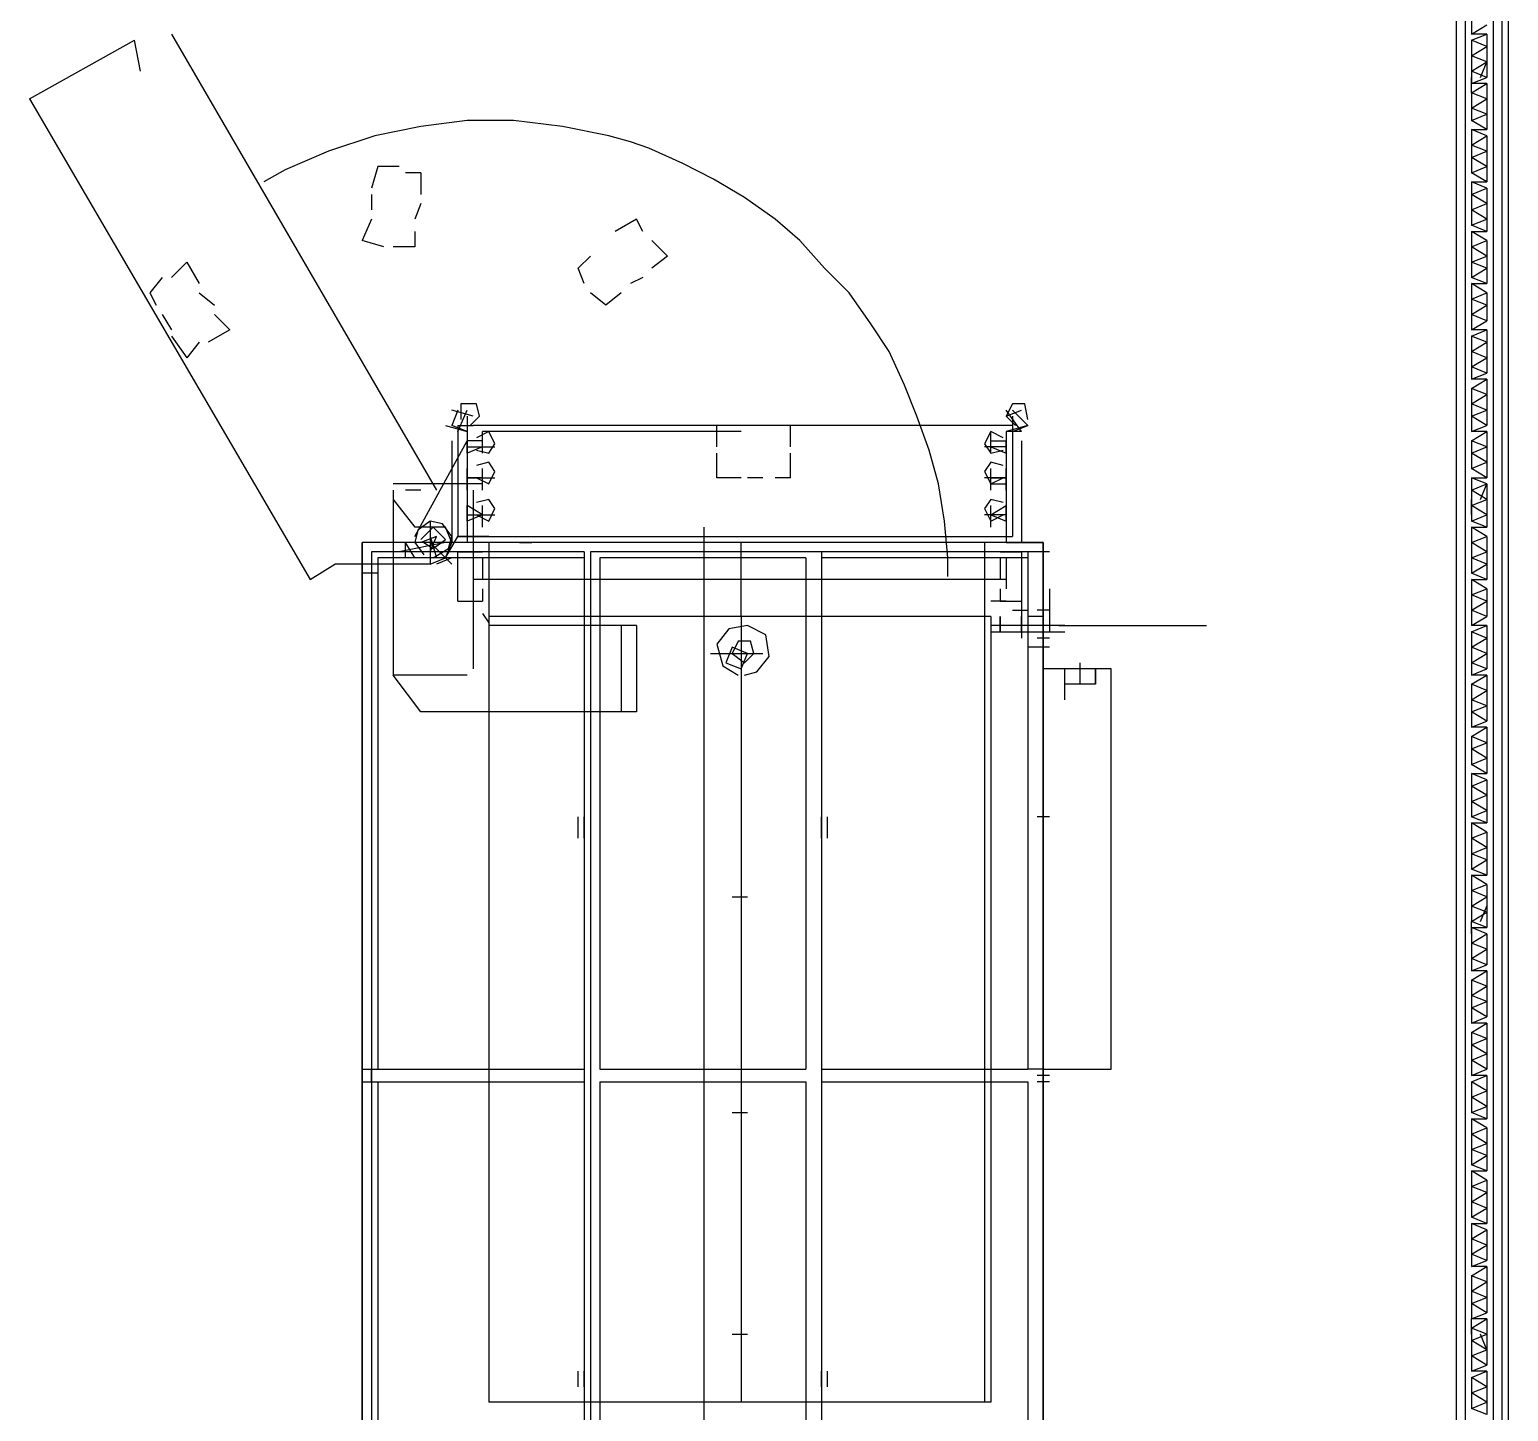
# Model space of a CAD drawing. Header units: millimetres. Extents: x 5 to 415, y 48 to 251.
# Drawn here: x 248.02 to 256.49, y 89.69 to 97.6 of the extents above; entities that cross this region are included whole.
import ezdxf

# ---------------------------------------------------------------- set-up
doc = ezdxf.new("R2010")
doc.units = ezdxf.units.MM
doc.layers.add('P', color=7, linetype='Continuous')

msp = doc.modelspace()

# ---------------------------------------------------------------- linework, layer by layer
at = {"layer": 'P'}
for points in [[(256.187, 103.258), (256.187, 87.171)], [(256.24, 103.223), (256.24, 87.136)], [(256.24, 103.223), (256.24, 87.136)], [(256.399, 103.223), (256.399, 86.924)], [(256.399, 103.223), (256.399, 86.924)], [(256.452, 86.924), (256.452, 103.223)], [(256.487, 86.836), (256.487, 103.223)], [(256.275, 97.667), (256.275, 97.578)], [(256.275, 97.578), (256.364, 97.631)], [(248.02, 97.208), (248.62, 97.543)], [(248.655, 97.367), (248.62, 97.543)], [(248.832, 97.578), (250.349, 94.968)], [(256.275, 97.543), (256.364, 97.578)], [(256.364, 97.578), (256.275, 97.578)], [(256.275, 97.543), (256.275, 97.455)], [(256.364, 97.508), (256.275, 97.543)], [(256.364, 97.578), (256.364, 97.508)], [(256.275, 97.455), (256.364, 97.508)], [(256.364, 97.508), (256.364, 97.42)], [(256.275, 97.455), (256.275, 97.367)], [(256.364, 97.42), (256.275, 97.455)], [(256.275, 97.367), (256.364, 97.42)], [(256.328, 97.331), (256.364, 97.42)], [(256.364, 97.42), (256.364, 97.331)], [(256.275, 97.367), (256.275, 97.296)], [(256.364, 97.331), (256.275, 97.367)], [(256.275, 97.243), (256.275, 97.331)], [(256.275, 97.296), (256.364, 97.331)], [(256.275, 97.243), (256.364, 97.296)], [(256.364, 97.296), (256.275, 97.296)], [(256.364, 97.296), (256.364, 97.208)], [(248.02, 97.208), (249.626, 94.456)], [(256.275, 97.243), (256.275, 97.155)], [(256.364, 97.208), (256.275, 97.243)], [(256.275, 97.155), (256.364, 97.208)], [(256.364, 97.208), (256.364, 97.12)], [(256.275, 97.155), (256.275, 97.084)], [(256.364, 97.12), (256.275, 97.155)], [(256.275, 97.084), (256.364, 97.12)], [(256.364, 97.12), (256.364, 97.032)], [(250.261, 97.049), (249.996, 96.996)], [(250.525, 97.084), (250.261, 97.049)], [(250.79, 97.084), (250.525, 97.084)], [(251.072, 97.049), (250.79, 97.084)], [(251.337, 96.996), (251.072, 97.049)], [(256.364, 97.032), (256.275, 97.084)], [(256.275, 97.032), (256.275, 96.943)], [(256.364, 96.996), (256.275, 97.032)], [(256.275, 97.032), (256.364, 97.032)], [(249.996, 96.996), (249.731, 96.908)], [(251.46, 96.961), (251.337, 96.996)], [(251.566, 96.926), (251.46, 96.961)], [(256.275, 96.943), (256.364, 96.996)], [(256.364, 96.996), (256.364, 96.908)], [(249.731, 96.908), (249.484, 96.802)], [(251.76, 96.838), (251.566, 96.926)], [(256.275, 96.943), (256.275, 96.873)], [(256.364, 96.908), (256.275, 96.943)], [(256.275, 96.873), (256.364, 96.908)], [(256.275, 96.873), (256.275, 96.785)], [(256.364, 96.82), (256.275, 96.873)], [(256.364, 96.908), (256.364, 96.82)], [(249.484, 96.802), (249.361, 96.732)], [(250.014, 96.82), (249.978, 96.696)], [(250.137, 96.82), (250.014, 96.82)], [(250.261, 96.785), (250.172, 96.785)], [(250.261, 96.785), (250.261, 96.661)], [(251.936, 96.749), (251.76, 96.838)], [(256.275, 96.785), (256.364, 96.82)], [(256.364, 96.732), (256.275, 96.785)], [(256.364, 96.82), (256.364, 96.732)], [(249.343, 96.696), (249.343, 96.696)], [(249.343, 96.696), (249.343, 96.696)], [(252.113, 96.643), (251.936, 96.749)], [(256.275, 96.732), (256.275, 96.661)], [(256.364, 96.696), (256.275, 96.732)], [(256.275, 96.732), (256.364, 96.732)], [(256.275, 96.661), (256.364, 96.696)], [(256.364, 96.696), (256.364, 96.608)], [(249.978, 96.661), (249.978, 96.573)], [(252.289, 96.52), (252.113, 96.643)], [(256.275, 96.661), (256.275, 96.573)], [(256.364, 96.608), (256.275, 96.661)], [(250.261, 96.608), (250.225, 96.52)], [(256.275, 96.573), (256.364, 96.608)], [(256.275, 96.573), (256.275, 96.485)], [(256.364, 96.52), (256.275, 96.573)], [(256.364, 96.608), (256.364, 96.52)], [(249.978, 96.52), (249.925, 96.397)], [(250.225, 96.449), (250.225, 96.361)], [(251.495, 96.52), (251.372, 96.449)], [(251.531, 96.449), (251.495, 96.52)], [(252.43, 96.397), (252.289, 96.52)], [(256.275, 96.485), (256.364, 96.52)], [(256.364, 96.449), (256.275, 96.485)], [(256.275, 96.449), (256.275, 96.361)], [(256.364, 96.397), (256.275, 96.449)], [(256.275, 96.449), (256.364, 96.449)], [(256.364, 96.52), (256.364, 96.449)], [(250.049, 96.361), (249.925, 96.397)], [(250.225, 96.361), (250.102, 96.361)], [(251.672, 96.308), (251.583, 96.397)], [(252.571, 96.238), (252.43, 96.397)], [(256.275, 96.361), (256.364, 96.397)], [(256.275, 96.361), (256.275, 96.273)], [(256.364, 96.308), (256.275, 96.361)], [(256.364, 96.397), (256.364, 96.308)], [(248.92, 96.273), (248.832, 96.185)], [(248.92, 96.273), (248.991, 96.15)], [(251.231, 96.308), (251.16, 96.238)], [(251.672, 96.308), (251.583, 96.238)], [(256.275, 96.273), (256.364, 96.308)], [(256.275, 96.273), (256.275, 96.185)], [(256.364, 96.238), (256.275, 96.273)], [(256.364, 96.308), (256.364, 96.238)], [(251.195, 96.15), (251.16, 96.238)], [(252.712, 96.097), (252.571, 96.238)], [(256.275, 96.185), (256.364, 96.238)], [(256.364, 96.238), (256.364, 96.15)], [(248.779, 96.185), (248.708, 96.097)], [(251.531, 96.185), (251.46, 96.15)], [(256.364, 96.15), (256.275, 96.185)], [(256.275, 96.15), (256.275, 96.061)], [(256.364, 96.097), (256.275, 96.15)], [(256.275, 96.15), (256.364, 96.15)], [(248.708, 96.097), (248.744, 96.026)], [(248.991, 96.097), (249.079, 96.026)], [(251.319, 96.026), (251.231, 96.097)], [(251.407, 96.097), (251.319, 96.026)], [(252.836, 95.92), (252.712, 96.097)], [(256.275, 96.061), (256.364, 96.097)], [(256.275, 96.061), (256.275, 95.973)], [(256.364, 96.026), (256.275, 96.061)], [(256.275, 95.973), (256.364, 96.026)], [(256.364, 96.097), (256.364, 96.026)], [(256.364, 96.026), (256.364, 95.938)], [(248.779, 95.973), (248.832, 95.885)], [(249.079, 95.973), (249.167, 95.885)], [(256.275, 95.973), (256.275, 95.885)], [(256.364, 95.938), (256.275, 95.973)], [(256.275, 95.885), (256.364, 95.938)], [(248.832, 95.85), (248.92, 95.726)], [(249.167, 95.885), (249.043, 95.814)], [(252.942, 95.762), (252.836, 95.92)], [(256.275, 95.85), (256.364, 95.885)], [(256.364, 95.885), (256.275, 95.885)], [(256.275, 95.85), (256.275, 95.762)], [(256.364, 95.814), (256.275, 95.85)], [(256.364, 95.885), (256.364, 95.814)], [(248.991, 95.814), (248.92, 95.726)], [(253.03, 95.568), (252.942, 95.762)], [(256.275, 95.762), (256.364, 95.814)], [(256.275, 95.762), (256.275, 95.673)], [(256.364, 95.726), (256.275, 95.762)], [(256.364, 95.814), (256.364, 95.726)], [(256.275, 95.673), (256.364, 95.726)], [(256.364, 95.726), (256.364, 95.638)], [(256.275, 95.673), (256.275, 95.603)], [(256.364, 95.638), (256.275, 95.673)], [(256.275, 95.603), (256.364, 95.638)], [(256.275, 95.55), (256.364, 95.603)], [(256.364, 95.603), (256.275, 95.603)], [(256.364, 95.603), (256.364, 95.515)], [(253.1, 95.391), (253.03, 95.568)], [(256.275, 95.55), (256.275, 95.462)], [(256.364, 95.515), (256.275, 95.55)], [(256.275, 95.462), (256.364, 95.515)], [(256.364, 95.515), (256.364, 95.426)], [(250.472, 95.426), (250.437, 95.338)], [(250.56, 95.391), (250.437, 95.426)], [(250.472, 95.303), (250.525, 95.426)], [(250.578, 95.462), (250.49, 95.462)], [(250.49, 95.462), (250.49, 95.373)], [(250.596, 95.391), (250.578, 95.462)], [(253.647, 95.462), (253.612, 95.391)], [(253.7, 95.303), (253.612, 95.426)], [(253.612, 95.391), (253.7, 95.426)], [(253.718, 95.462), (253.647, 95.462)], [(253.647, 95.426), (253.735, 95.338)], [(253.735, 95.373), (253.718, 95.462)], [(256.275, 95.462), (256.275, 95.391)], [(256.364, 95.426), (256.275, 95.462)], [(256.275, 95.391), (256.364, 95.426)], [(256.364, 95.426), (256.364, 95.338)], [(250.525, 95.391), (250.525, 95.303)], [(250.543, 95.338), (250.596, 95.391)], [(253.171, 95.197), (253.1, 95.391)], [(253.612, 95.391), (253.665, 95.338)], [(253.647, 95.391), (253.647, 95.303)], [(256.275, 95.391), (256.275, 95.303)], [(256.364, 95.338), (256.275, 95.391)], [(250.402, 95.338), (250.525, 95.303)], [(250.402, 95.338), (250.525, 95.303)], [(250.525, 95.303), (250.437, 95.338)], [(250.472, 95.338), (250.472, 94.703)], [(250.472, 95.338), (250.472, 94.703)], [(250.472, 95.338), (250.56, 95.338)], [(250.472, 95.338), (250.56, 95.338)], [(250.472, 95.338), (250.56, 95.338)], [(250.525, 95.303), (250.525, 94.668)], [(250.525, 95.303), (250.525, 94.668)], [(250.525, 95.303), (250.525, 95.179)], [(250.525, 95.303), (250.525, 95.179)], [(253.612, 95.338), (250.56, 95.338)], [(253.612, 95.338), (250.56, 95.338)], [(250.649, 95.303), (250.578, 95.268)], [(252.095, 95.303), (250.613, 95.303)], [(250.613, 95.179), (250.613, 95.303)], [(250.684, 95.232), (250.649, 95.303)], [(252.095, 95.338), (251.954, 95.338)], [(251.954, 95.215), (251.954, 95.338)], [(252.218, 95.338), (252.13, 95.338)], [(252.377, 95.338), (252.289, 95.338)], [(252.377, 95.215), (252.377, 95.338)], [(253.524, 95.303), (253.488, 95.232)], [(253.524, 95.179), (253.524, 95.303)], [(253.594, 95.268), (253.524, 95.303)], [(253.647, 95.338), (253.577, 95.338)], [(253.647, 95.338), (253.577, 95.338)], [(253.735, 95.338), (253.612, 95.303)], [(253.735, 95.338), (253.612, 95.303)], [(253.612, 95.303), (253.612, 94.668)], [(253.612, 95.303), (253.612, 94.668)], [(253.7, 95.303), (253.612, 95.303)], [(253.612, 95.303), (253.612, 95.179)], [(253.612, 95.303), (253.612, 95.179)], [(253.647, 95.338), (253.647, 94.703)], [(253.647, 95.338), (253.647, 94.703)], [(253.647, 95.303), (253.735, 95.338)], [(256.275, 95.303), (256.364, 95.338)], [(256.275, 95.25), (256.364, 95.303)], [(256.364, 95.303), (256.275, 95.303)], [(256.364, 95.303), (256.364, 95.215)], [(250.225, 94.703), (250.525, 95.25)], [(250.437, 95.25), (250.437, 94.668)], [(250.525, 95.179), (250.525, 95.25)], [(250.613, 95.25), (250.525, 95.25)], [(250.525, 95.215), (250.684, 95.215)], [(250.613, 95.215), (250.525, 95.179)], [(250.578, 95.197), (250.649, 95.179)], [(250.649, 95.179), (250.684, 95.232)], [(251.954, 95.038), (251.954, 95.179)], [(252.377, 95.038), (252.377, 95.179)], [(253.224, 95.003), (253.171, 95.197)], [(253.488, 95.232), (253.524, 95.179)], [(253.612, 95.215), (253.488, 95.215)], [(253.524, 95.25), (253.612, 95.25)], [(253.524, 95.215), (253.612, 95.179)], [(253.524, 95.179), (253.594, 95.197)], [(253.612, 95.179), (253.612, 95.25)], [(253.7, 95.25), (253.7, 94.668)], [(256.275, 95.25), (256.275, 95.179)], [(256.364, 95.215), (256.275, 95.25)], [(256.275, 95.179), (256.364, 95.215)], [(256.275, 95.179), (256.275, 95.091)], [(256.364, 95.127), (256.275, 95.179)], [(256.364, 95.215), (256.364, 95.127)], [(250.525, 94.968), (250.525, 95.091)], [(250.649, 95.127), (250.578, 95.109)], [(250.613, 94.968), (250.613, 95.091)], [(250.684, 95.074), (250.649, 95.127)], [(253.524, 95.127), (253.488, 95.074)], [(253.594, 95.109), (253.524, 95.127)], [(253.524, 94.968), (253.524, 95.091)], [(253.612, 94.968), (253.612, 95.091)], [(256.275, 95.091), (256.364, 95.127)], [(256.364, 95.038), (256.275, 95.091)], [(256.364, 95.127), (256.364, 95.038)], [(250.525, 95.003), (250.102, 95.003)], [(250.525, 95.038), (250.684, 95.038)], [(250.613, 95.038), (250.525, 95.038)], [(250.613, 95.003), (250.525, 95.003)], [(250.578, 95.038), (250.649, 95.003)], [(250.649, 95.003), (250.684, 95.074)], [(252.095, 95.038), (251.954, 95.038)], [(252.218, 95.038), (252.13, 95.038)], [(252.377, 95.038), (252.289, 95.038)], [(253.259, 94.791), (253.224, 95.003)], [(253.488, 95.074), (253.524, 95.003)], [(253.612, 95.038), (253.488, 95.038)], [(253.524, 95.038), (253.612, 95.038)], [(253.524, 95.003), (253.594, 95.038)], [(253.524, 95.003), (253.612, 95.003)], [(256.275, 95.038), (256.275, 94.968)], [(256.364, 95.003), (256.275, 95.038)], [(256.275, 95.038), (256.364, 95.038)], [(256.275, 94.968), (256.364, 95.003)], [(256.328, 94.915), (256.364, 95.003)], [(256.364, 95.003), (256.364, 94.915)], [(250.102, 94.968), (250.102, 93.909)], [(250.261, 94.968), (250.172, 94.968)], [(250.56, 94.968), (250.56, 93.945)], [(256.275, 94.968), (256.275, 94.88)], [(256.364, 94.915), (256.275, 94.968)], [(250.102, 94.915), (250.225, 94.756)], [(250.525, 94.791), (250.525, 94.88)], [(250.613, 94.827), (250.525, 94.88)], [(250.649, 94.915), (250.578, 94.897)], [(250.613, 94.756), (250.613, 94.88)], [(250.684, 94.862), (250.649, 94.915)], [(250.649, 94.791), (250.684, 94.862)], [(253.524, 94.915), (253.488, 94.862)], [(253.488, 94.862), (253.524, 94.791)], [(253.594, 94.897), (253.524, 94.915)], [(253.524, 94.827), (253.612, 94.88)], [(253.524, 94.756), (253.524, 94.88)], [(253.612, 94.791), (253.612, 94.88)], [(256.275, 94.827), (256.275, 94.915)], [(256.275, 94.88), (256.364, 94.915)], [(256.275, 94.88), (256.275, 94.791)], [(256.364, 94.827), (256.275, 94.88)], [(256.364, 94.915), (256.364, 94.827)], [(250.313, 94.756), (250.225, 94.756)], [(250.313, 94.791), (250.243, 94.738)], [(250.331, 94.756), (250.261, 94.686)], [(250.313, 94.791), (250.313, 94.544)], [(250.384, 94.774), (250.313, 94.791)], [(250.402, 94.756), (250.313, 94.756)], [(250.402, 94.686), (250.331, 94.756)], [(250.437, 94.703), (250.384, 94.774)], [(250.437, 94.668), (250.402, 94.756)], [(250.525, 94.827), (250.684, 94.827)], [(250.613, 94.827), (250.525, 94.791)], [(250.578, 94.827), (250.649, 94.791)], [(251.883, 88.23), (251.883, 94.756)], [(253.277, 94.58), (253.259, 94.791)], [(253.612, 94.827), (253.488, 94.827)], [(253.524, 94.827), (253.612, 94.791)], [(253.524, 94.791), (253.594, 94.827)], [(256.275, 94.791), (256.364, 94.827)], [(256.364, 94.756), (256.275, 94.791)], [(256.275, 94.756), (256.275, 94.668)], [(256.364, 94.703), (256.275, 94.756)], [(256.275, 94.756), (256.364, 94.756)], [(256.364, 94.827), (256.364, 94.756)], [(253.824, 94.668), (249.925, 94.668)], [(253.824, 94.668), (249.925, 94.668)], [(253.824, 94.668), (249.925, 94.668)], [(249.925, 94.668), (249.925, 88.265)], [(249.925, 88.265), (249.925, 94.668)], [(249.925, 94.668), (249.925, 88.265)], [(250.402, 94.668), (250.137, 94.615)], [(250.172, 94.58), (250.172, 94.668)], [(250.437, 94.668), (250.172, 94.668)], [(250.225, 94.58), (250.172, 94.668)], [(250.225, 94.58), (250.172, 94.668)], [(250.243, 94.738), (250.225, 94.668)], [(250.225, 94.668), (250.278, 94.597)], [(250.349, 94.703), (250.261, 94.668)], [(250.278, 94.668), (250.331, 94.633)], [(250.313, 94.615), (250.349, 94.703)], [(250.313, 94.703), (250.349, 94.58)], [(250.313, 94.668), (250.437, 94.544)], [(250.331, 94.633), (250.402, 94.686)], [(250.402, 94.58), (250.472, 94.703)], [(250.402, 94.58), (250.437, 94.668)], [(250.525, 94.668), (250.402, 94.668)], [(250.525, 94.668), (250.402, 94.668)], [(250.419, 94.633), (250.437, 94.703)], [(250.472, 94.703), (253.647, 94.703)], [(250.649, 94.703), (250.472, 94.703)], [(253.524, 94.668), (250.649, 94.668)], [(250.649, 94.668), (250.649, 94.456)], [(250.825, 94.668), (250.896, 94.668)], [(252.095, 94.456), (252.095, 94.668)], [(253.488, 94.668), (253.488, 94.456)], [(253.612, 94.668), (253.788, 94.668)], [(253.612, 94.668), (253.788, 94.668)], [(253.735, 94.668), (253.824, 94.668)], [(253.824, 94.668), (253.824, 88.265)], [(253.824, 94.121), (253.824, 94.668)], [(253.824, 94.121), (253.824, 94.668)], [(253.824, 94.668), (253.824, 94.58)], [(256.275, 94.668), (256.364, 94.703)], [(256.275, 94.668), (256.275, 94.58)], [(256.364, 94.615), (256.275, 94.668)], [(256.364, 94.703), (256.364, 94.615)], [(249.978, 94.615), (249.978, 88.265)], [(251.195, 94.615), (249.978, 94.615)], [(251.195, 94.58), (250.014, 94.58)], [(250.014, 94.58), (250.014, 91.652)], [(250.313, 94.544), (250.402, 94.58)], [(250.331, 94.58), (250.419, 94.633)], [(250.437, 94.58), (250.349, 94.544)], [(250.472, 94.615), (250.613, 94.615)], [(250.472, 94.333), (250.472, 94.615)], [(250.56, 94.58), (250.56, 94.403)], [(250.56, 94.58), (250.56, 94.492)], [(250.613, 94.58), (250.613, 94.456)], [(251.195, 94.615), (251.195, 88.265)], [(251.195, 94.58), (251.195, 91.652)], [(252.554, 94.615), (251.231, 94.615)], [(251.231, 94.615), (251.231, 88.265)], [(252.465, 94.58), (251.284, 94.58)], [(251.284, 94.58), (251.284, 91.652)], [(252.465, 94.58), (252.465, 91.652)], [(252.554, 94.615), (252.554, 88.265)], [(252.554, 94.615), (252.554, 88.265)], [(253.824, 94.615), (252.554, 94.615)], [(252.554, 94.58), (252.554, 91.652)], [(253.735, 94.58), (252.554, 94.58)], [(253.277, 94.474), (253.277, 94.58)], [(253.577, 94.615), (253.7, 94.615)], [(253.577, 94.58), (253.577, 94.456)], [(253.612, 94.58), (253.612, 94.403)], [(253.612, 94.58), (253.612, 94.492)], [(253.7, 94.615), (253.7, 94.333)], [(253.735, 94.615), (253.735, 94.28)], [(253.735, 94.58), (253.735, 91.652)], [(253.859, 94.615), (253.788, 94.615)], [(253.824, 88.653), (253.824, 94.615)], [(256.275, 94.58), (256.364, 94.615)], [(256.275, 94.58), (256.275, 94.492)], [(256.364, 94.544), (256.275, 94.58)], [(256.364, 94.615), (256.364, 94.544)], [(249.626, 94.456), (249.767, 94.544)], [(250.313, 94.544), (249.767, 94.544)], [(249.925, 94.492), (249.925, 94.403)], [(250.014, 94.492), (249.925, 94.492)], [(249.978, 94.492), (249.978, 94.403)], [(256.275, 94.492), (256.364, 94.544)], [(256.364, 94.456), (256.275, 94.492)], [(256.364, 94.544), (256.364, 94.456)], [(253.612, 94.456), (250.56, 94.456)], [(253.612, 94.456), (250.56, 94.456)], [(250.649, 94.456), (250.649, 94.245)], [(252.095, 94.245), (252.095, 94.456)], [(253.224, 94.456), (253.224, 94.456)], [(253.224, 94.456), (253.224, 94.456)], [(253.488, 94.456), (253.488, 94.245)], [(256.275, 94.456), (256.275, 94.368)], [(256.364, 94.403), (256.275, 94.456)], [(256.275, 94.456), (256.364, 94.456)], [(250.472, 94.333), (250.613, 94.333)], [(250.613, 94.403), (250.613, 94.333)], [(253.612, 94.333), (253.524, 94.333)], [(253.577, 94.403), (253.577, 94.333)], [(253.577, 94.333), (253.7, 94.333)], [(253.7, 94.333), (253.7, 94.121)], [(253.824, 94.403), (253.824, 94.245)], [(253.824, 94.333), (253.824, 94.245)], [(253.824, 94.333), (253.824, 94.245)], [(253.859, 94.403), (253.859, 94.245)], [(253.859, 94.403), (253.859, 94.245)], [(253.859, 94.403), (253.859, 94.245)], [(253.859, 94.403), (253.859, 94.245)], [(253.859, 94.403), (253.859, 94.245)], [(253.859, 94.403), (253.859, 94.245)], [(256.275, 94.368), (256.364, 94.403)], [(256.275, 94.368), (256.275, 94.28)], [(256.364, 94.333), (256.275, 94.368)], [(256.275, 94.28), (256.364, 94.333)], [(256.364, 94.403), (256.364, 94.333)], [(256.364, 94.333), (256.364, 94.245)], [(250.613, 94.262), (250.649, 94.209)], [(253.524, 94.245), (250.649, 94.245)], [(253.524, 94.245), (250.649, 94.245)], [(250.649, 94.245), (250.649, 89.747)], [(252.095, 94.245), (252.095, 89.747)], [(253.488, 94.245), (253.488, 89.747)], [(253.524, 94.245), (253.524, 89.747)], [(253.577, 94.245), (253.577, 94.156)], [(253.577, 94.156), (253.577, 94.245)], [(253.647, 94.28), (253.735, 94.28)], [(253.7, 94.156), (253.7, 94.245)], [(253.7, 94.245), (253.7, 94.156)], [(253.824, 94.245), (253.735, 94.245)], [(253.735, 94.245), (253.735, 94.156)], [(253.859, 94.28), (253.788, 94.28)], [(253.859, 94.245), (253.859, 94.156)], [(253.859, 94.245), (253.859, 94.156)], [(256.275, 94.28), (256.275, 94.192)], [(256.364, 94.245), (256.275, 94.28)], [(256.275, 94.192), (256.364, 94.245)], [(250.649, 94.192), (250.649, 93.698)], [(250.649, 94.192), (250.649, 93.698)], [(251.407, 94.192), (250.649, 94.192)], [(251.495, 94.192), (250.649, 94.192)], [(251.407, 94.192), (251.407, 93.698)], [(251.495, 94.192), (251.495, 93.698)], [(252.024, 94.174), (251.954, 94.086)], [(252.13, 94.192), (252.024, 94.174)], [(252.236, 94.139), (252.13, 94.192)], [(253.947, 94.192), (253.524, 94.192)], [(253.524, 94.156), (253.947, 94.156)], [(253.912, 94.192), (254.758, 94.192)], [(253.947, 94.192), (254.706, 94.192)], [(253.947, 94.192), (254.706, 94.192)], [(256.275, 94.156), (256.364, 94.192)], [(256.364, 94.192), (256.275, 94.192)], [(256.275, 94.156), (256.275, 94.068)], [(256.364, 94.121), (256.275, 94.156)], [(256.364, 94.192), (256.364, 94.121)], [(251.954, 94.086), (251.989, 93.962)], [(252.077, 94.103), (252.042, 94.033)], [(252.148, 94.103), (252.077, 94.103)], [(252.166, 94.033), (252.148, 94.103)], [(252.254, 94.015), (252.236, 94.139)], [(253.859, 94.121), (253.788, 94.121)], [(256.275, 94.068), (256.364, 94.121)], [(256.364, 94.121), (256.364, 94.033)], [(251.919, 94.033), (252.218, 94.033)], [(252.042, 94.068), (252.007, 93.98)], [(252.13, 94.033), (252.042, 94.068)], [(252.042, 94.033), (252.113, 93.98)], [(252.095, 93.945), (252.13, 94.033)], [(252.113, 93.98), (252.166, 94.033)], [(252.183, 93.927), (252.254, 94.015)], [(253.824, 94.068), (253.735, 94.068)], [(253.859, 94.068), (253.788, 94.068)], [(253.824, 91.581), (253.824, 94.068)], [(253.824, 94.068), (253.824, 91.581)], [(256.275, 94.068), (256.275, 93.98)], [(256.364, 94.033), (256.275, 94.068)], [(256.275, 93.98), (256.364, 94.033)], [(256.364, 94.033), (256.364, 93.945)], [(250.525, 93.909), (250.102, 93.909)], [(250.261, 93.698), (250.102, 93.909)], [(251.989, 93.962), (252.077, 93.909)], [(252.007, 93.98), (252.095, 93.945)], [(252.113, 93.909), (252.183, 93.927)], [(254.212, 93.945), (253.824, 93.945)], [(254.123, 93.945), (253.912, 93.945)], [(254.123, 93.945), (253.912, 93.945)], [(254.123, 93.945), (253.947, 93.945)], [(253.947, 93.857), (253.947, 93.945)], [(254.035, 93.857), (254.035, 93.98)], [(254.123, 93.945), (254.123, 93.857)], [(254.123, 93.857), (254.123, 93.945)], [(254.212, 91.652), (254.212, 93.945)], [(254.212, 91.652), (254.212, 93.945)], [(256.275, 93.98), (256.275, 93.909)], [(256.364, 93.945), (256.275, 93.98)], [(256.275, 93.909), (256.364, 93.945)], [(256.275, 93.857), (256.364, 93.909)], [(256.364, 93.909), (256.275, 93.909)], [(256.364, 93.909), (256.364, 93.821)], [(254.123, 93.857), (253.947, 93.857)], [(253.947, 93.768), (253.947, 93.857)], [(256.275, 93.857), (256.275, 93.768)], [(256.364, 93.821), (256.275, 93.857)], [(256.275, 93.768), (256.364, 93.821)], [(256.364, 93.821), (256.364, 93.733)], [(256.275, 93.768), (256.275, 93.698)], [(256.364, 93.733), (256.275, 93.768)], [(256.275, 93.698), (256.364, 93.733)], [(256.364, 93.733), (256.364, 93.645)], [(251.407, 93.698), (250.261, 93.698)], [(250.649, 93.698), (250.649, 89.747)], [(251.495, 93.698), (250.649, 93.698)], [(256.275, 93.698), (256.275, 93.61)], [(256.364, 93.645), (256.275, 93.698)], [(256.275, 93.61), (256.364, 93.645)], [(256.275, 93.557), (256.364, 93.61)], [(256.364, 93.61), (256.275, 93.61)], [(256.364, 93.61), (256.364, 93.521)], [(256.275, 93.557), (256.275, 93.486)], [(256.364, 93.521), (256.275, 93.557)], [(256.275, 93.486), (256.364, 93.521)], [(256.275, 93.486), (256.275, 93.398)], [(256.364, 93.433), (256.275, 93.486)], [(256.364, 93.521), (256.364, 93.433)], [(256.275, 93.398), (256.364, 93.433)], [(256.364, 93.345), (256.275, 93.398)], [(256.364, 93.433), (256.364, 93.345)], [(256.275, 93.345), (256.275, 93.274)], [(256.364, 93.31), (256.275, 93.345)], [(256.275, 93.345), (256.364, 93.345)], [(256.275, 93.274), (256.364, 93.31)], [(256.364, 93.31), (256.364, 93.222)], [(256.275, 93.274), (256.275, 93.186)], [(256.364, 93.222), (256.275, 93.274)], [(256.275, 93.186), (256.364, 93.222)], [(256.364, 93.222), (256.364, 93.133)], [(256.275, 93.186), (256.275, 93.098)], [(256.364, 93.133), (256.275, 93.186)], [(251.16, 92.975), (251.16, 93.098)], [(251.195, 92.975), (251.195, 93.098)], [(251.195, 92.975), (251.195, 93.098)], [(252.554, 92.975), (252.554, 93.098)], [(252.554, 92.975), (252.554, 93.098)], [(252.589, 92.975), (252.589, 93.098)], [(253.859, 93.098), (253.788, 93.098)], [(256.275, 93.098), (256.364, 93.133)], [(256.364, 93.063), (256.275, 93.098)], [(256.275, 93.063), (256.275, 92.975)], [(256.364, 93.01), (256.275, 93.063)], [(256.275, 93.063), (256.364, 93.063)], [(256.364, 93.133), (256.364, 93.063)], [(256.275, 92.975), (256.364, 93.01)], [(256.275, 92.975), (256.275, 92.886)], [(256.364, 92.922), (256.275, 92.975)], [(256.364, 93.01), (256.364, 92.922)], [(256.275, 92.886), (256.364, 92.922)], [(256.275, 92.886), (256.275, 92.798)], [(256.364, 92.851), (256.275, 92.886)], [(256.364, 92.922), (256.364, 92.851)], [(256.275, 92.798), (256.364, 92.851)], [(256.364, 92.851), (256.364, 92.763)], [(256.364, 92.763), (256.275, 92.798)], [(256.275, 92.763), (256.275, 92.675)], [(256.364, 92.71), (256.275, 92.763)], [(256.275, 92.763), (256.364, 92.763)], [(252.042, 92.639), (252.13, 92.639)], [(252.095, 92.71), (252.095, 92.587)], [(256.275, 92.675), (256.364, 92.71)], [(256.275, 92.675), (256.275, 92.587)], [(256.364, 92.639), (256.275, 92.675)], [(256.275, 92.587), (256.364, 92.639)], [(256.364, 92.71), (256.364, 92.639)], [(256.364, 92.639), (256.364, 92.551)], [(256.275, 92.587), (256.275, 92.498)], [(256.364, 92.551), (256.275, 92.587)], [(256.275, 92.498), (256.364, 92.551)], [(256.328, 92.498), (256.364, 92.587)], [(256.364, 92.551), (256.364, 92.463)], [(256.275, 92.428), (256.275, 92.498)], [(256.364, 92.463), (256.275, 92.498)], [(256.275, 92.463), (256.275, 92.375)], [(256.364, 92.428), (256.275, 92.463)], [(256.275, 92.463), (256.364, 92.463)], [(256.275, 92.375), (256.364, 92.428)], [(256.275, 92.375), (256.275, 92.287)], [(256.364, 92.34), (256.275, 92.375)], [(256.364, 92.428), (256.364, 92.34)], [(256.275, 92.287), (256.364, 92.34)], [(256.364, 92.34), (256.364, 92.251)], [(256.275, 92.287), (256.275, 92.216)], [(256.364, 92.251), (256.275, 92.287)], [(256.275, 92.216), (256.364, 92.251)], [(256.275, 92.163), (256.364, 92.216)], [(256.364, 92.216), (256.275, 92.216)], [(256.364, 92.216), (256.364, 92.128)], [(256.275, 92.163), (256.275, 92.075)], [(256.364, 92.128), (256.275, 92.163)], [(256.275, 92.075), (256.364, 92.128)], [(256.364, 92.128), (256.364, 92.04)], [(256.275, 92.075), (256.275, 92.004)], [(256.364, 92.04), (256.275, 92.075)], [(256.275, 92.004), (256.364, 92.04)], [(256.364, 92.04), (256.364, 91.952)], [(256.275, 92.004), (256.275, 91.916)], [(256.364, 91.952), (256.275, 92.004)], [(256.275, 91.916), (256.364, 91.952)], [(256.275, 91.863), (256.364, 91.916)], [(256.364, 91.916), (256.275, 91.916)], [(256.364, 91.916), (256.364, 91.828)], [(256.275, 91.863), (256.275, 91.793)], [(256.364, 91.828), (256.275, 91.863)], [(256.275, 91.793), (256.364, 91.828)], [(256.275, 91.793), (256.275, 91.705)], [(256.364, 91.74), (256.275, 91.793)], [(256.364, 91.828), (256.364, 91.74)], [(256.275, 91.705), (256.364, 91.74)], [(256.275, 91.705), (256.275, 91.616)], [(256.364, 91.652), (256.275, 91.705)], [(256.364, 91.74), (256.364, 91.652)], [(249.925, 91.581), (249.925, 91.652)], [(249.925, 91.652), (250.014, 91.652)], [(249.978, 91.581), (249.978, 91.652)], [(250.014, 91.652), (251.195, 91.652)], [(251.284, 91.652), (252.465, 91.652)], [(252.554, 91.652), (253.735, 91.652)], [(253.824, 91.652), (253.735, 91.652)], [(253.859, 91.616), (253.788, 91.616)], [(253.824, 91.652), (254.212, 91.652)], [(253.824, 91.581), (253.824, 91.652)], [(253.824, 91.581), (253.824, 91.652)], [(256.275, 91.616), (256.364, 91.652)], [(256.275, 91.581), (256.364, 91.616)], [(256.364, 91.616), (256.275, 91.616)], [(256.364, 91.616), (256.364, 91.528)], [(249.925, 91.581), (251.195, 91.581)], [(250.014, 91.581), (250.014, 88.353)], [(251.195, 91.581), (251.195, 88.353)], [(251.284, 91.581), (252.465, 91.581)], [(251.284, 91.581), (251.284, 88.353)], [(252.465, 91.581), (252.465, 88.353)], [(252.554, 91.581), (252.554, 88.353)], [(252.554, 91.581), (253.735, 91.581)], [(253.735, 91.581), (253.735, 88.353)], [(253.859, 91.581), (253.788, 91.581)], [(253.824, 88.265), (253.824, 91.581)], [(253.824, 91.581), (253.824, 88.265)], [(256.275, 91.581), (256.275, 91.493)], [(256.364, 91.528), (256.275, 91.581)], [(256.275, 91.493), (256.364, 91.528)], [(256.275, 91.493), (256.275, 91.405)], [(256.364, 91.44), (256.275, 91.493)], [(256.364, 91.528), (256.364, 91.44)], [(252.042, 91.405), (252.13, 91.405)], [(252.095, 91.44), (252.095, 91.369)], [(256.275, 91.405), (256.364, 91.44)], [(256.364, 91.369), (256.275, 91.405)], [(256.275, 91.369), (256.275, 91.281)], [(256.364, 91.317), (256.275, 91.369)], [(256.275, 91.369), (256.364, 91.369)], [(256.364, 91.44), (256.364, 91.369)], [(256.275, 91.281), (256.364, 91.317)], [(256.275, 91.281), (256.275, 91.193)], [(256.364, 91.228), (256.275, 91.281)], [(256.364, 91.317), (256.364, 91.228)], [(256.275, 91.193), (256.364, 91.228)], [(256.275, 91.193), (256.275, 91.105)], [(256.364, 91.158), (256.275, 91.193)], [(256.364, 91.228), (256.364, 91.158)], [(256.275, 91.105), (256.364, 91.158)], [(256.364, 91.07), (256.275, 91.105)], [(256.364, 91.158), (256.364, 91.07)], [(256.275, 91.07), (256.275, 90.981)], [(256.364, 91.017), (256.275, 91.07)], [(256.275, 91.07), (256.364, 91.07)], [(256.275, 90.981), (256.364, 91.017)], [(256.275, 90.981), (256.275, 90.893)], [(256.364, 90.946), (256.275, 90.981)], [(256.275, 90.893), (256.364, 90.946)], [(256.364, 91.017), (256.364, 90.946)], [(256.364, 90.946), (256.364, 90.858)], [(256.275, 90.893), (256.275, 90.805)], [(256.364, 90.858), (256.275, 90.893)], [(256.275, 90.805), (256.364, 90.858)], [(256.364, 90.858), (256.364, 90.77)], [(256.364, 90.77), (256.275, 90.805)], [(256.275, 90.77), (256.275, 90.682)], [(256.364, 90.734), (256.275, 90.77)], [(256.275, 90.77), (256.364, 90.77)], [(256.275, 90.682), (256.364, 90.734)], [(256.275, 90.682), (256.275, 90.593)], [(256.364, 90.646), (256.275, 90.682)], [(256.364, 90.734), (256.364, 90.646)], [(256.275, 90.593), (256.364, 90.646)], [(256.364, 90.646), (256.364, 90.558)], [(256.275, 90.593), (256.275, 90.523)], [(256.364, 90.558), (256.275, 90.593)], [(256.275, 90.523), (256.364, 90.558)], [(256.275, 90.47), (256.364, 90.523)], [(256.364, 90.523), (256.275, 90.523)], [(256.364, 90.523), (256.364, 90.435)], [(256.275, 90.47), (256.275, 90.382)], [(256.364, 90.435), (256.275, 90.47)], [(256.275, 90.382), (256.364, 90.435)], [(256.364, 90.435), (256.364, 90.346)], [(256.275, 90.382), (256.275, 90.311)], [(256.364, 90.346), (256.275, 90.382)], [(256.275, 90.311), (256.364, 90.346)], [(256.364, 90.346), (256.364, 90.258)], [(256.275, 90.311), (256.275, 90.223)], [(256.364, 90.258), (256.275, 90.311)], [(256.275, 90.223), (256.364, 90.258)], [(256.275, 90.135), (256.275, 90.223)], [(256.275, 90.17), (256.364, 90.223)], [(256.364, 90.223), (256.275, 90.223)], [(256.364, 90.223), (256.364, 90.135)], [(252.042, 90.135), (252.13, 90.135)], [(252.095, 90.17), (252.095, 90.099)], [(256.275, 90.17), (256.275, 90.099)], [(256.364, 90.135), (256.275, 90.17)], [(256.275, 90.099), (256.364, 90.135)], [(256.275, 90.099), (256.275, 90.011)], [(256.364, 90.047), (256.275, 90.099)], [(256.364, 90.047), (256.328, 90.135)], [(256.364, 90.135), (256.364, 90.047)], [(256.275, 90.011), (256.364, 90.047)], [(256.275, 90.011), (256.275, 89.923)], [(256.364, 89.958), (256.275, 90.011)], [(256.364, 90.047), (256.364, 89.958)], [(251.16, 89.835), (251.16, 89.923)], [(251.195, 89.835), (251.195, 89.923)], [(251.195, 89.835), (251.195, 89.923)], [(252.554, 89.835), (252.554, 89.923)], [(252.554, 89.835), (252.554, 89.923)], [(252.589, 89.835), (252.589, 89.923)], [(256.275, 89.923), (256.364, 89.958)], [(256.275, 89.888), (256.364, 89.923)], [(256.364, 89.923), (256.275, 89.923)], [(256.364, 89.923), (256.364, 89.835)], [(256.275, 89.888), (256.275, 89.8)], [(256.364, 89.835), (256.275, 89.888)], [(256.275, 89.8), (256.364, 89.835)], [(256.364, 89.835), (256.364, 89.747)], [(256.275, 89.8), (256.275, 89.711)], [(256.364, 89.747), (256.275, 89.8)], [(253.524, 89.747), (250.649, 89.747)], [(256.275, 89.711), (256.364, 89.747)], [(256.364, 89.676), (256.275, 89.711)], [(256.364, 89.747), (256.364, 89.676)]]:
    msp.add_lwpolyline(points, dxfattribs=at)

doc.saveas('drawing.dxf')
